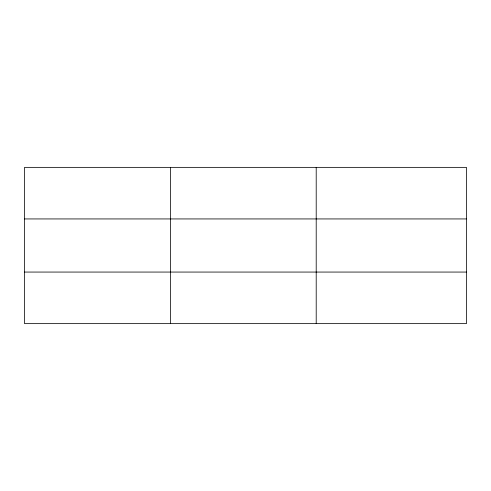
<?xml version="1.0" encoding="UTF-8"?>
<svg xmlns="http://www.w3.org/2000/svg" width="491" height="491" viewBox="0 0 491 491"><rect width="100%" height="100%" fill="white"/><g stroke="black" fill="none" stroke-linecap="round" stroke-linejoin="round"><path stroke-width="0.74" d="M170.377 323.637L170.377 167.363M316.204 323.637L316.204 167.363M466.45 218.937L466.45 167.363L24.55 167.363L24.55 323.637L466.45 323.637L466.45 218.937L24.55 218.937M24.55 272.063L466.45 272.063"/></g></svg>
